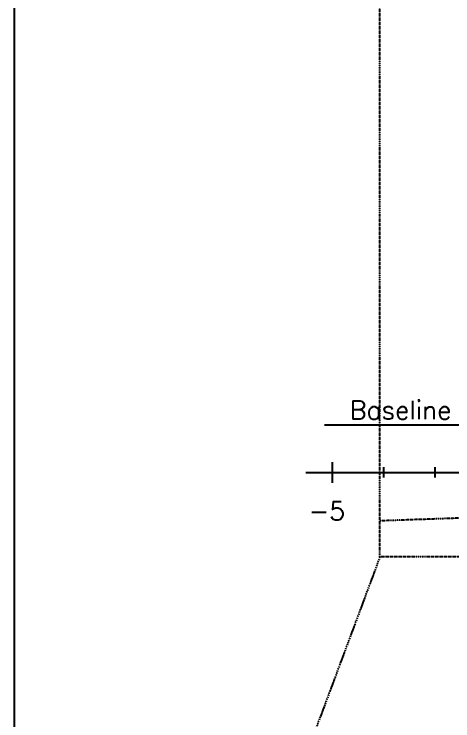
# Model space of a CAD drawing. Extents: x -79364 to 3230, y 28528 to 72157.
# Drawn here: x -78365 to -74100, y 45842 to 52708 of the extents above; entities that cross this region are included whole.
import ezdxf

# ---------------------------------------------------------------- set-up
doc = ezdxf.new("R2010")
doc.units = 0
doc.header["$LTSCALE"] = 500
doc.linetypes.add('CENTER', pattern=[7, 4, -1, 1, -1])
doc.linetypes.add('PHANTOM', pattern=[2.1, 1.25, -0.2, 0.125, -0.2, 0.125, -0.2])
doc.layers.get('0').update_dxf_attribs({"linetype": 'CONTINUOUS'})
for name, color, linetype in [('S0CE1', 1, 'CENTER'), ('S0CO1', 1, 'CONTINUOUS'), ('S0PH1', 1, 'PHANTOM'), ('S0TX2', 2, 'CONTINUOUS')]:
    doc.layers.add(name, color=color, linetype=linetype)
doc.styles.add('18', font='romans', dxfattribs={"height": 180})

# ---------------------------------------------------------------- blocks, each defined once
blk = doc.blocks.new('A$C64097268')
for p, q in [((-2500, -100), (-2500, 100)), ((-2758.9, 0), (35128.7, 0)), ((-2000, -50), (-2000, 50)), ((-1500, -50), (-1500, 50))]:
    blk.add_line(p, q)
at = {"layer": 'S0TX2', "style": '18'}
blk.add_text('-5', height=180, dxfattribs=at).set_placement((-2731.3, -464.2))

msp = doc.modelspace()

# ---------------------------------------------------------------- linework, layer by layer
at = {"layer": 'S0CE1', "color": 0, "linetype": 'CENTER'}
msp.add_line((-74572.823, 48255.546), (-41439.86, 48255.546), dxfattribs=at)
at = {"layer": 'S0CO1', "color": 6}
msp.add_line((-78365.318, 71112.568), (-78365.318, 29194.713), dxfattribs=at)
at = {"layer": 'S0CO1', "color": 0, "linetype": 'Continuous'}
msp.add_line((-75348.424, 48718.23), (-36402.495, 48718.23), dxfattribs=at)
at = {"layer": 'S0PH1', "color": 0, "ltscale": 0.02}
for p, q in [((-70056.845, 47949.471), (-74809.012, 47785.034)), ((-74809.012, 47434.395), (-76577.21, 42696.161))]:
    msp.add_line(p, q, dxfattribs=at)
msp.add_lwpolyline([(-74809.012, 53045.987), (-70857.826, 53045.987), (-70857.826, 47434.395), (-74809.012, 47434.395)], close=True, dxfattribs=at)

# ---------------------------------------------------------------- block references
at = {"layer": 'S0CO1', "color": 0, "linetype": 'CENTER'}
msp.add_blockref('A$C64097268', (-72770.823, 48255.546), dxfattribs=at)

# ---------------------------------------------------------------- texts
at = {"layer": 'S0TX2', "color": 0, "insert": (-75101.867, 48952.228), "char_height": 180, "attachment_point": 1, "style": '18'}
msp.add_mtext_dynamic_manual_height_columns('Baseline', width=3720.80349, gutter_width=1000, heights=[0], dxfattribs=at)

doc.saveas('drawing.dxf')
